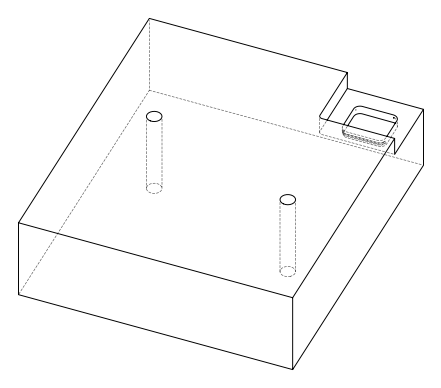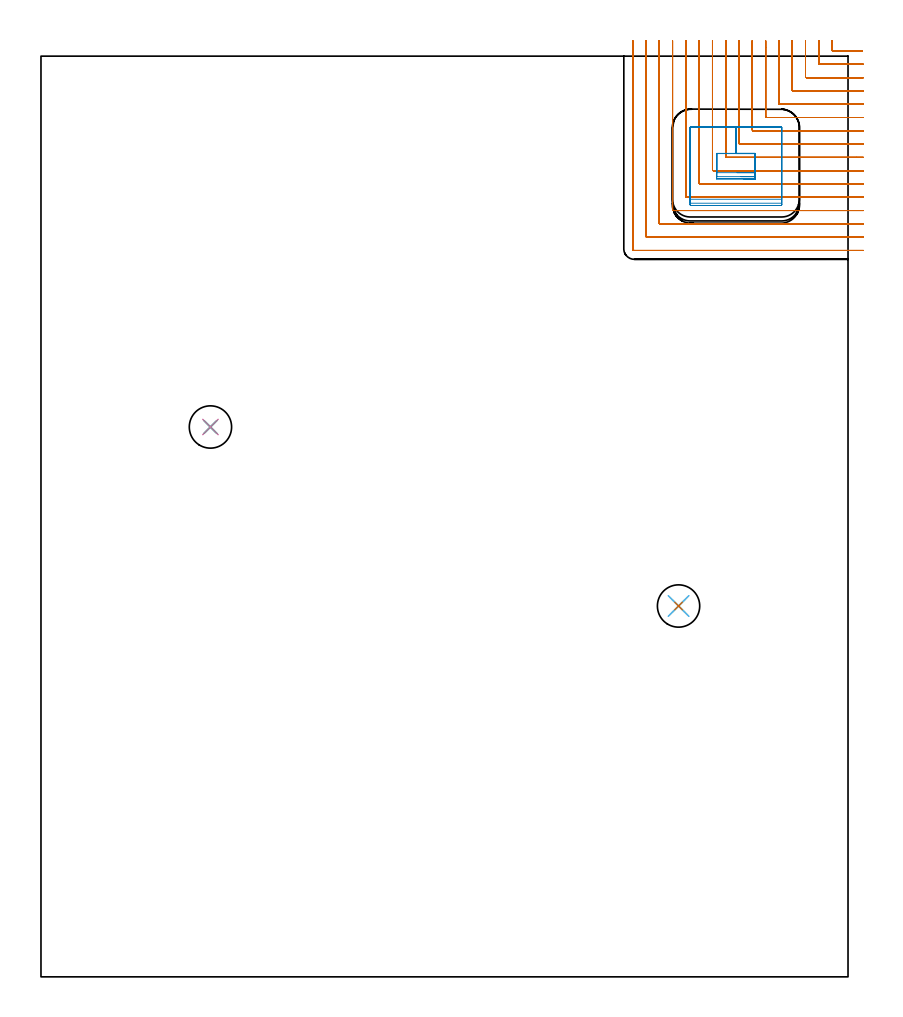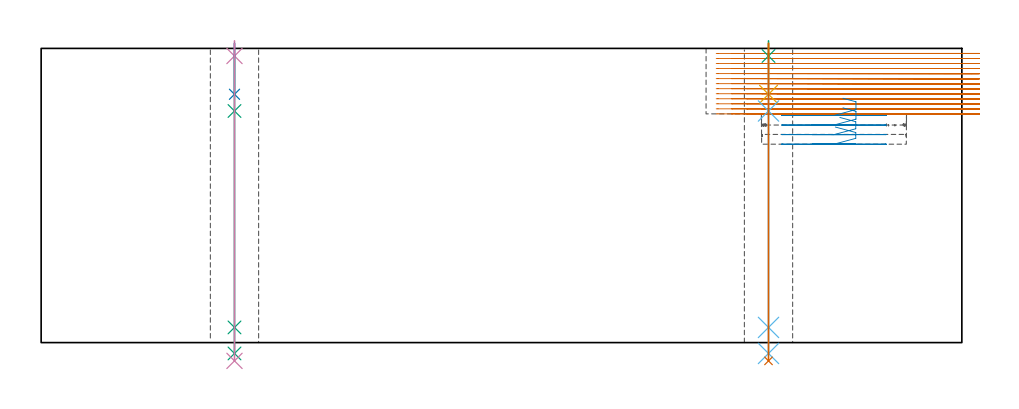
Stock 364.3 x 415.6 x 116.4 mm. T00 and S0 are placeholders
(PLAN: 10 operations, 8 tool changes, 55 min)
(1 MILL_CORNER_NOTCH_RECTANGULAR | CORNER_NOTCH_RECTANGULAR | NXT0201_009 | Follow Part, ap 2, ae 75% | 50.34 min | 240264 mm3)
(2 MILL_RECTANGULAR_POCKET | POCKET_RECTANGULAR_STRAIGHT | UGT0201_010 | Follow Part, ap 4, ae 75% | 2.19 min | 33831 mm3)
(3 SPOT_DRILL | STEP1HOLE | NXT0321_9005460120000 | 0.05 min | 183 mm3)
(4 SPOT_DRILL_1 | STEP1HOLE_1 | NXT0321_9005460120000 | 0.05 min | 179 mm3)
(5 DRILL_BLIND_HOLE_INTO_CENTER | STEP1HOLE | NXT0301_092 | 0.08 min | 1735 mm3)
(6 GUN_DRILL_THROUGH_HOLE | STEP1HOLE | UGT0307_009 | 0.6 min | 11239 mm3)
(7 DRILL_TO_ENLARGE_THROUGH_HOLE | STEP1HOLE | UGT0301_258 | 0.5 min | 20149 mm3)
(8 DRILL_BLIND_HOLE_INTO_CENTER_1 | STEP1HOLE_1 | NXT0301_092 | 0.08 min | 1729 mm3)
(9 GUN_DRILL_THROUGH_HOLE_1 | STEP1HOLE_1 | UGT0307_009 | 0.6 min | 11239 mm3)
(10 DRILL_TO_ENLARGE_THROUGH_HOLE_1 | STEP1HOLE_1 | UGT0301_258 | 0.5 min | 20153 mm3)
(TOOL NXT0201_009 | ENDMILL 8mm [2P460-0800-NA 1630] | D8 FL26 Z6)
(TOOL UGT0201_010 | End Mill 16 mm | D16 FL22 Z2)
(TOOL NXT0321_9005460120000 | NC Spot Drill, 142deg, 12mm, Carbide, Uncoated | D12 PA142 FL30 Z2)
(TOOL NXT0301_092 | Carbide Drill 12.1mm [860.1-1210-061A1-MM 2214] | D12.1 PA140 FL77 Z2)
(TOOL UGT0307_009 | Gun Drill 12 mm | D12 PA130 FL24 Z1)
(TOOL UGT0301_258 | Twist Drill 19.1 mm | D19.1 PA118 FL140 Z2)
(OP 1 MILL_CORNER_NOTCH_RECTANGULAR)
G17 G21 G94 G90
T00 M6
G54
G17 G0 G90 X357.1 Y422.6 S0 M3
G43 Z126.4 H1
Z114.408
G94 G1 Y419.6 F250.
Y418.294 F500.
G3 X357.494 Y417.9 R0.4
G1 X367.573
X370.573 F250.
G0 Z126.4
X351.1 Y422.6
Z114.408
G1 Y419.6
Y412.294 F500.
G3 X351.494 Y411.9 R0.4
G1 X368.3
X371.3 F250.
G0 Z126.4
X345.1 Y422.6
Z114.408
G1 Y419.6
Y406.295 F500.
G3 X345.495 Y405.9 R0.4
G1 X368.3
X371.3 F250.
G0 Z126.4
X339.1 Y422.6
Z114.408
G1 Y419.6
Y400.295 F500.
G3 X339.495 Y399.9 R0.4
G1 X368.3
X371.3 F250.
G0 Z126.4
X333.1 Y422.6
Z114.408
G1 Y419.6
Y394.295 F500.
G3 X333.495 Y393.9 R0.4
G1 X368.3
X371.3 F250.
G0 Z126.4
X327.1 Y422.6
Z114.408
G1 Y419.6
Y388.295 F500.
G3 X327.495 Y387.9 R0.4
G1 X368.3
X371.3 F250.
G0 Z126.4
X321.1 Y422.6
Z114.408
G1 Y419.6
Y382.295 F500.
G3 X321.495 Y381.9 R0.4
G1 X368.3
X371.3 F250.
G0 Z126.4
X315.1 Y422.6
Z114.408
G1 Y419.6
Y376.296 F500.
G3 X315.496 Y375.9 R0.4
G1 X368.3
X371.3 F250.
G0 Z126.4
X309.1 Y422.6
Z114.408
G1 Y419.6
Y370.296 F500.
G3 X309.496 Y369.9 R0.4
G1 X368.3
X371.3 F250.
G0 Z126.4
X303.1 Y422.6
Z114.408
G1 Y419.6
Y364.296 F500.
G3 X303.496 Y363.9 R0.4
G1 X368.3
X371.3 F250.
G0 Z126.4
X297.1 Y422.6
Z114.408
G1 Y419.6
Y358.296 F500.
G3 X297.496 Y357.9 R0.4
G1 X368.3
X371.3 F250.
G0 Z126.4
X291.1 Y422.6
Z114.408
G1 Y419.6
Y352.296 F500.
G3 X291.496 Y351.9 R0.4
G1 X368.3
X371.3 F250.
G0 Z126.4
X285.1 Y422.6
Z114.408
G1 Y419.6
Y346.297 F500.
G3 X285.497 Y345.9 R0.4
G1 X368.3
X371.3 F250.
G0 Z126.4
X279.1 Y422.6
Z114.408
G1 Y419.6
Y340.297 F500.
G3 X279.497 Y339.9 R0.4
G1 X368.3
X371.3 F250.
G0 Z126.4
X273.1 Y422.6
Z114.408
G1 Y419.6
Y334.297 F500.
G3 X273.497 Y333.9 R0.4
G1 X368.3
X371.3 F250.
G0 Z126.4
X267.1 Y422.6
Z114.408
G1 Y419.6
Y328.6 F500.
G3 X267.8 Y327.9 R0.7
G1 X368.3
X371.3 F250.
G0 Z126.4
X357.1 Y422.6
Z112.415
G1 Y419.6
Y418.294 F500.
G3 X357.494 Y417.9 R0.4
G1 X367.573
X370.573 F250.
G0 Z126.4
X351.1 Y422.6
Z112.415
G1 Y419.6
Y412.294 F500.
G3 X351.494 Y411.9 R0.4
G1 X368.3
X371.3 F250.
G0 Z126.4
X345.1 Y422.6
Z112.415
G1 Y419.6
Y406.295 F500.
G3 X345.495 Y405.9 R0.4
G1 X368.3
X371.3 F250.
G0 Z126.4
X339.1 Y422.6
Z112.415
G1 Y419.6
Y400.295 F500.
G3 X339.495 Y399.9 R0.4
G1 X368.3
X371.3 F250.
G0 Z126.4
X333.1 Y422.6
Z112.415
G1 Y419.6
Y394.295 F500.
G3 X333.495 Y393.9 R0.4
G1 X368.3
X371.3 F250.
G0 Z126.4
X327.1 Y422.6
Z112.415
G1 Y419.6
Y388.295 F500.
G3 X327.495 Y387.9 R0.4
G1 X368.3
X371.3 F250.
G0 Z126.4
X321.1 Y422.6
Z112.415
G1 Y419.6
Y382.295 F500.
G3 X321.495 Y381.9 R0.4
G1 X368.3
X371.3 F250.
G0 Z126.4
X315.1 Y422.6
Z112.415
G1 Y419.6
Y376.296 F500.
G3 X315.496 Y375.9 R0.4
G1 X368.3
X371.3 F250.
G0 Z126.4
X309.1 Y422.6
Z112.415
G1 Y419.6
Y370.296 F500.
G3 X309.496 Y369.9 R0.4
G1 X368.3
X371.3 F250.
G0 Z126.4
X303.1 Y422.6
Z112.415
G1 Y419.6
Y364.296 F500.
G3 X303.496 Y363.9 R0.4
G1 X368.3
X371.3 F250.
G0 Z126.4
X297.1 Y422.6
Z112.415
G1 Y419.6
Y358.296 F500.
G3 X297.496 Y357.9 R0.4
G1 X368.3
X371.3 F250.
G0 Z126.4
X291.1 Y422.6
Z112.415
G1 Y419.6
Y352.296 F500.
G3 X291.496 Y351.9 R0.4
G1 X368.3
X371.3 F250.
G0 Z126.4
X285.1 Y422.6
Z112.415
G1 Y419.6
Y346.297 F500.
G3 X285.497 Y345.9 R0.4
G1 X368.3
X371.3 F250.
G0 Z126.4
X279.1 Y422.6
Z112.415
G1 Y419.6
Y340.297 F500.
G3 X279.497 Y339.9 R0.4
G1 X368.3
X371.3 F250.
G0 Z126.4
X273.1 Y422.6
Z112.415
G1 Y419.6
Y334.297 F500.
G3 X273.497 Y333.9 R0.4
G1 X368.3
X371.3 F250.
G0 Z126.4
X267.1 Y422.6
Z112.415
G1 Y419.6
Y328.6 F500.
G3 X267.8 Y327.9 R0.7
G1 X368.3
X371.3 F250.
G0 Z126.4
X357.1 Y422.6
Z110.423
G1 Y419.6
Y418.294 F500.
G3 X357.494 Y417.9 R0.4
G1 X367.573
X370.573 F250.
G0 Z126.4
X351.1 Y422.6
Z110.423
G1 Y419.6
Y412.294 F500.
G3 X351.494 Y411.9 R0.4
G1 X368.3
X371.3 F250.
G0 Z126.4
X345.1 Y422.6
Z110.423
G1 Y419.6
Y406.295 F500.
G3 X345.495 Y405.9 R0.4
G1 X368.3
X371.3 F250.
G0 Z126.4
X339.1 Y422.6
Z110.423
G1 Y419.6
Y400.295 F500.
G3 X339.495 Y399.9 R0.4
G1 X368.3
X371.3 F250.
G0 Z126.4
X333.1 Y422.6
Z110.423
G1 Y419.6
Y394.295 F500.
G3 X333.495 Y393.9 R0.4
G1 X368.3
X371.3 F250.
G0 Z126.4
X327.1 Y422.6
Z110.423
G1 Y419.6
Y388.295 F500.
G3 X327.495 Y387.9 R0.4
G1 X368.3
X371.3 F250.
G0 Z126.4
X321.1 Y422.6
Z110.423
G1 Y419.6
Y382.295 F500.
G3 X321.495 Y381.9 R0.4
G1 X368.3
X371.3 F250.
G0 Z126.4
X315.1 Y422.6
Z110.423
G1 Y419.6
Y376.296 F500.
G3 X315.496 Y375.9 R0.4
G1 X368.3
X371.3 F250.
G0 Z126.4
X309.1 Y422.6
Z110.423
G1 Y419.6
Y370.296 F500.
G3 X309.496 Y369.9 R0.4
G1 X368.3
X371.3 F250.
G0 Z126.4
X303.1 Y422.6
Z110.423
G1 Y419.6
Y364.296 F500.
G3 X303.496 Y363.9 R0.4
G1 X368.3
X371.3 F250.
G0 Z126.4
X297.1 Y422.6
Z110.423
G1 Y419.6
Y358.296 F500.
G3 X297.496 Y357.9 R0.4
G1 X368.3
X371.3 F250.
G0 Z126.4
X291.1 Y422.6
Z110.423
G1 Y419.6
Y352.296 F500.
G3 X291.496 Y351.9 R0.4
G1 X368.3
X371.3 F250.
G0 Z126.4
X285.1 Y422.6
Z110.423
G1 Y419.6
Y346.297 F500.
G3 X285.497 Y345.9 R0.4
G1 X368.3
X371.3 F250.
G0 Z126.4
X279.1 Y422.6
Z110.423
G1 Y419.6
Y340.297 F500.
G3 X279.497 Y339.9 R0.4
G1 X368.3
X371.3 F250.
G0 Z126.4
X273.1 Y422.6
Z110.423
G1 Y419.6
Y334.297 F500.
G3 X273.497 Y333.9 R0.4
G1 X368.3
X371.3 F250.
G0 Z126.4
X267.1 Y422.6
Z110.423
G1 Y419.6
Y328.6 F500.
G3 X267.8 Y327.9 R0.7
G1 X368.3
X371.3 F250.
G0 Z126.4
X357.1 Y422.6
Z108.431
G1 Y419.6
Y418.294 F500.
G3 X357.494 Y417.9 R0.4
G1 X367.573
X370.573 F250.
G0 Z126.4
X351.1 Y422.6
Z108.431
G1 Y419.6
Y412.294 F500.
G3 X351.494 Y411.9 R0.4
G1 X368.3
X371.3 F250.
G0 Z126.4
X345.1 Y422.6
Z108.431
G1 Y419.6
Y406.295 F500.
G3 X345.495 Y405.9 R0.4
G1 X368.3
X371.3 F250.
G0 Z126.4
X339.1 Y422.6
Z108.431
G1 Y419.6
Y400.295 F500.
G3 X339.495 Y399.9 R0.4
G1 X368.3
X371.3 F250.
G0 Z126.4
X333.1 Y422.6
Z108.431
G1 Y419.6
Y394.295 F500.
G3 X333.495 Y393.9 R0.4
G1 X368.3
X371.3 F250.
G0 Z126.4
X327.1 Y422.6
Z108.431
G1 Y419.6
Y388.295 F500.
G3 X327.495 Y387.9 R0.4
G1 X368.3
X371.3 F250.
G0 Z126.4
X321.1 Y422.6
Z108.431
G1 Y419.6
Y382.295 F500.
G3 X321.495 Y381.9 R0.4
G1 X368.3
X371.3 F250.
G0 Z126.4
X315.1 Y422.6
Z108.431
G1 Y419.6
Y376.296 F500.
G3 X315.496 Y375.9 R0.4
G1 X368.3
X371.3 F250.
G0 Z126.4
X309.1 Y422.6
Z108.431
G1 Y419.6
Y370.296 F500.
G3 X309.496 Y369.9 R0.4
G1 X368.3
X371.3 F250.
G0 Z126.4
X303.1 Y422.6
Z108.431
G1 Y419.6
Y364.296 F500.
G3 X303.496 Y363.9 R0.4
G1 X368.3
X371.3 F250.
G0 Z126.4
X297.1 Y422.6
Z108.431
G1 Y419.6
Y358.296 F500.
G3 X297.496 Y357.9 R0.4
G1 X368.3
X371.3 F250.
G0 Z126.4
X291.1 Y422.6
Z108.431
G1 Y419.6
Y352.296 F500.
G3 X291.496 Y351.9 R0.4
G1 X368.3
X371.3 F250.
G0 Z126.4
X285.1 Y422.6
Z108.431
G1 Y419.6
Y346.297 F500.
G3 X285.497 Y345.9 R0.4
G1 X368.3
X371.3 F250.
G0 Z126.4
X279.1 Y422.6
Z108.431
G1 Y419.6
Y340.297 F500.
G3 X279.497 Y339.9 R0.4
G1 X368.3
X371.3 F250.
G0 Z126.4
X273.1 Y422.6
Z108.431
G1 Y419.6
Y334.297 F500.
G3 X273.497 Y333.9 R0.4
G1 X368.3
X371.3 F250.
G0 Z126.4
X267.1 Y422.6
Z108.431
G1 Y419.6
Y328.6 F500.
G3 X267.8 Y327.9 R0.7
G1 X368.3
X371.3 F250.
G0 Z126.4
X357.1 Y422.6
Z106.438
G1 Y419.6
Y418.294 F500.
G3 X357.494 Y417.9 R0.4
G1 X367.573
X370.573 F250.
G0 Z126.4
X351.1 Y422.6
Z106.438
G1 Y419.6
Y412.294 F500.
G3 X351.494 Y411.9 R0.4
G1 X368.3
X371.3 F250.
G0 Z126.4
X345.1 Y422.6
Z106.438
G1 Y419.6
Y406.295 F500.
G3 X345.495 Y405.9 R0.4
G1 X368.3
X371.3 F250.
G0 Z126.4
X339.1 Y422.6
Z106.438
G1 Y419.6
Y400.295 F500.
G3 X339.495 Y399.9 R0.4
G1 X368.3
X371.3 F250.
G0 Z126.4
X333.1 Y422.6
Z106.438
G1 Y419.6
Y394.295 F500.
G3 X333.495 Y393.9 R0.4
G1 X368.3
X371.3 F250.
G0 Z126.4
X327.1 Y422.6
Z106.438
G1 Y419.6
Y388.295 F500.
G3 X327.495 Y387.9 R0.4
G1 X368.3
X371.3 F250.
G0 Z126.4
X321.1 Y422.6
Z106.438
G1 Y419.6
Y382.295 F500.
G3 X321.495 Y381.9 R0.4
G1 X368.3
X371.3 F250.
G0 Z126.4
X315.1 Y422.6
Z106.438
G1 Y419.6
Y376.296 F500.
G3 X315.496 Y375.9 R0.4
G1 X368.3
X371.3 F250.
G0 Z126.4
X309.1 Y422.6
Z106.438
G1 Y419.6
Y370.296 F500.
G3 X309.496 Y369.9 R0.4
G1 X368.3
X371.3 F250.
G0 Z126.4
X303.1 Y422.6
Z106.438
G1 Y419.6
Y364.296 F500.
G3 X303.496 Y363.9 R0.4
G1 X368.3
X371.3 F250.
G0 Z126.4
X297.1 Y422.6
Z106.438
G1 Y419.6
Y358.296 F500.
G3 X297.496 Y357.9 R0.4
G1 X368.3
X371.3 F250.
G0 Z126.4
X291.1 Y422.6
Z106.438
G1 Y419.6
Y352.296 F500.
G3 X291.496 Y351.9 R0.4
G1 X368.3
X371.3 F250.
G0 Z126.4
X285.1 Y422.6
Z106.438
G1 Y419.6
Y346.297 F500.
G3 X285.497 Y345.9 R0.4
G1 X368.3
X371.3 F250.
G0 Z126.4
X279.1 Y422.6
Z106.438
G1 Y419.6
Y340.297 F500.
G3 X279.497 Y339.9 R0.4
G1 X368.3
X371.3 F250.
G0 Z126.4
X273.1 Y422.6
Z106.438
G1 Y419.6
Y334.297 F500.
G3 X273.497 Y333.9 R0.4
G1 X368.3
X371.3 F250.
G0 Z126.4
X267.1 Y422.6
Z106.438
G1 Y419.6
Y328.6 F500.
G3 X267.8 Y327.9 R0.7
G1 X368.3
X371.3 F250.
G0 Z126.4
X357.1 Y422.6
Z104.446
G1 Y419.6
Y418.294 F500.
G3 X357.494 Y417.9 R0.4
G1 X367.573
X370.573 F250.
G0 Z126.4
X351.1 Y422.6
Z104.446
G1 Y419.6
Y412.294 F500.
G3 X351.494 Y411.9 R0.4
G1 X368.3
X371.3 F250.
G0 Z126.4
X345.1 Y422.6
Z104.446
G1 Y419.6
Y406.295 F500.
G3 X345.495 Y405.9 R0.4
G1 X368.3
X371.3 F250.
G0 Z126.4
X339.1 Y422.6
Z104.446
G1 Y419.6
Y400.295 F500.
G3 X339.495 Y399.9 R0.4
G1 X368.3
X371.3 F250.
G0 Z126.4
X333.1 Y422.6
Z104.446
G1 Y419.6
Y394.295 F500.
G3 X333.495 Y393.9 R0.4
G1 X368.3
X371.3 F250.
G0 Z126.4
X327.1 Y422.6
Z104.446
G1 Y419.6
Y388.295 F500.
G3 X327.495 Y387.9 R0.4
G1 X368.3
X371.3 F250.
G0 Z126.4
X321.1 Y422.6
Z104.446
G1 Y419.6
Y382.295 F500.
G3 X321.495 Y381.9 R0.4
G1 X368.3
X371.3 F250.
G0 Z126.4
X315.1 Y422.6
Z104.446
G1 Y419.6
Y376.296 F500.
G3 X315.496 Y375.9 R0.4
G1 X368.3
X371.3 F250.
G0 Z126.4
X309.1 Y422.6
Z104.446
G1 Y419.6
Y370.296 F500.
G3 X309.496 Y369.9 R0.4
G1 X368.3
X371.3 F250.
G0 Z126.4
X303.1 Y422.6
Z104.446
G1 Y419.6
Y364.296 F500.
G3 X303.496 Y363.9 R0.4
G1 X368.3
X371.3 F250.
G0 Z126.4
X297.1 Y422.6
Z104.446
G1 Y419.6
Y358.296 F500.
G3 X297.496 Y357.9 R0.4
G1 X368.3
X371.3 F250.
G0 Z126.4
X291.1 Y422.6
Z104.446
G1 Y419.6
Y352.296 F500.
G3 X291.496 Y351.9 R0.4
G1 X368.3
X371.3 F250.
G0 Z126.4
X285.1 Y422.6
Z104.446
G1 Y419.6
Y346.297 F500.
G3 X285.497 Y345.9 R0.4
G1 X368.3
X371.3 F250.
G0 Z126.4
X279.1 Y422.6
Z104.446
G1 Y419.6
Y340.297 F500.
G3 X279.497 Y339.9 R0.4
G1 X368.3
X371.3 F250.
G0 Z126.4
X273.1 Y422.6
Z104.446
G1 Y419.6
Y334.297 F500.
G3 X273.497 Y333.9 R0.4
G1 X368.3
X371.3 F250.
G0 Z126.4
X267.1 Y422.6
Z104.446
G1 Y419.6
Y328.6 F500.
G3 X267.8 Y327.9 R0.7
G1 X368.3
X371.3 F250.
G0 Z126.4
X357.1 Y422.6
Z102.454
G1 Y419.6
Y418.294 F500.
G3 X357.494 Y417.9 R0.4
G1 X367.573
X370.573 F250.
G0 Z126.4
X351.1 Y422.6
Z102.454
G1 Y419.6
Y412.294 F500.
G3 X351.494 Y411.9 R0.4
G1 X368.3
X371.3 F250.
G0 Z126.4
X345.1 Y422.6
Z102.454
G1 Y419.6
Y406.295 F500.
G3 X345.495 Y405.9 R0.4
G1 X368.3
X371.3 F250.
G0 Z126.4
X339.1 Y422.6
Z102.454
G1 Y419.6
Y400.295 F500.
G3 X339.495 Y399.9 R0.4
G1 X368.3
X371.3 F250.
G0 Z126.4
X333.1 Y422.6
Z102.454
G1 Y419.6
Y394.295 F500.
G3 X333.495 Y393.9 R0.4
G1 X368.3
X371.3 F250.
G0 Z126.4
X327.1 Y422.6
Z102.454
G1 Y419.6
Y388.295 F500.
G3 X327.495 Y387.9 R0.4
G1 X368.3
X371.3 F250.
G0 Z126.4
X321.1 Y422.6
Z102.454
G1 Y419.6
Y382.295 F500.
G3 X321.495 Y381.9 R0.4
G1 X368.3
X371.3 F250.
G0 Z126.4
X315.1 Y422.6
Z102.454
G1 Y419.6
Y376.296 F500.
G3 X315.496 Y375.9 R0.4
G1 X368.3
X371.3 F250.
G0 Z126.4
X309.1 Y422.6
Z102.454
G1 Y419.6
Y370.296 F500.
G3 X309.496 Y369.9 R0.4
G1 X368.3
X371.3 F250.
G0 Z126.4
X303.1 Y422.6
Z102.454
G1 Y419.6
Y364.296 F500.
G3 X303.496 Y363.9 R0.4
G1 X368.3
X371.3 F250.
G0 Z126.4
X297.1 Y422.6
Z102.454
G1 Y419.6
Y358.296 F500.
G3 X297.496 Y357.9 R0.4
G1 X368.3
X371.3 F250.
G0 Z126.4
X291.1 Y422.6
Z102.454
G1 Y419.6
Y352.296 F500.
G3 X291.496 Y351.9 R0.4
G1 X368.3
X371.3 F250.
G0 Z126.4
X285.1 Y422.6
Z102.454
G1 Y419.6
Y346.297 F500.
G3 X285.497 Y345.9 R0.4
G1 X368.3
X371.3 F250.
G0 Z126.4
X279.1 Y422.6
Z102.454
G1 Y419.6
Y340.297 F500.
G3 X279.497 Y339.9 R0.4
G1 X368.3
X371.3 F250.
G0 Z126.4
X273.1 Y422.6
Z102.454
G1 Y419.6
Y334.297 F500.
G3 X273.497 Y333.9 R0.4
G1 X368.3
X371.3 F250.
G0 Z126.4
X267.1 Y422.6
Z102.454
G1 Y419.6
Y328.6 F500.
G3 X267.8 Y327.9 R0.7
G1 X368.3
X371.3 F250.
G0 Z126.4
X357.1 Y422.6
Z100.462
G1 Y419.6
Y418.294 F500.
G3 X357.494 Y417.9 R0.4
G1 X367.573
X370.573 F250.
G0 Z126.4
X351.1 Y422.6
Z100.462
G1 Y419.6
Y412.294 F500.
G3 X351.494 Y411.9 R0.4
G1 X368.3
X371.3 F250.
G0 Z126.4
X345.1 Y422.6
Z100.462
G1 Y419.6
Y406.295 F500.
G3 X345.495 Y405.9 R0.4
G1 X368.3
X371.3 F250.
G0 Z126.4
X339.1 Y422.6
Z100.462
G1 Y419.6
Y400.295 F500.
G3 X339.495 Y399.9 R0.4
G1 X368.3
X371.3 F250.
G0 Z126.4
X333.1 Y422.6
Z100.462
G1 Y419.6
Y394.295 F500.
G3 X333.495 Y393.9 R0.4
G1 X368.3
X371.3 F250.
G0 Z126.4
X327.1 Y422.6
Z100.462
G1 Y419.6
Y388.295 F500.
G3 X327.495 Y387.9 R0.4
G1 X368.3
X371.3 F250.
G0 Z126.4
X321.1 Y422.6
Z100.462
G1 Y419.6
Y382.295 F500.
G3 X321.495 Y381.9 R0.4
G1 X368.3
X371.3 F250.
G0 Z126.4
X315.1 Y422.6
Z100.462
G1 Y419.6
Y376.296 F500.
G3 X315.496 Y375.9 R0.4
G1 X368.3
X371.3 F250.
G0 Z126.4
X309.1 Y422.6
Z100.462
G1 Y419.6
Y370.296 F500.
G3 X309.496 Y369.9 R0.4
G1 X368.3
X371.3 F250.
G0 Z126.4
X303.1 Y422.6
Z100.462
G1 Y419.6
Y364.296 F500.
G3 X303.496 Y363.9 R0.4
G1 X368.3
X371.3 F250.
G0 Z126.4
X297.1 Y422.6
Z100.462
G1 Y419.6
Y358.296 F500.
G3 X297.496 Y357.9 R0.4
G1 X368.3
X371.3 F250.
G0 Z126.4
X291.1 Y422.6
Z100.462
G1 Y419.6
Y352.296 F500.
G3 X291.496 Y351.9 R0.4
G1 X368.3
X371.3 F250.
G0 Z126.4
X285.1 Y422.6
Z100.462
G1 Y419.6
Y346.297 F500.
G3 X285.497 Y345.9 R0.4
G1 X368.3
X371.3 F250.
G0 Z126.4
X279.1 Y422.6
Z100.462
G1 Y419.6
Y340.297 F500.
G3 X279.497 Y339.9 R0.4
G1 X368.3
X371.3 F250.
G0 Z126.4
X273.1 Y422.6
Z100.462
G1 Y419.6
Y334.297 F500.
G3 X273.497 Y333.9 R0.4
G1 X368.3
X371.3 F250.
G0 Z126.4
X267.1 Y422.6
Z100.462
G1 Y419.6
Y328.6 F500.
G3 X267.8 Y327.9 R0.7
G1 X368.3
X371.3 F250.
G0 Z126.4
X357.1 Y422.6
Z98.469
G1 Y419.6
Y418.294 F500.
G3 X357.494 Y417.9 R0.4
G1 X367.573
X370.573 F250.
G0 Z126.4
X351.1 Y422.6
Z98.469
G1 Y419.6
Y412.294 F500.
G3 X351.494 Y411.9 R0.4
G1 X368.3
X371.3 F250.
G0 Z126.4
X345.1 Y422.6
Z98.469
G1 Y419.6
Y406.295 F500.
G3 X345.495 Y405.9 R0.4
G1 X368.3
X371.3 F250.
G0 Z126.4
X339.1 Y422.6
Z98.469
G1 Y419.6
Y400.295 F500.
G3 X339.495 Y399.9 R0.4
G1 X368.3
X371.3 F250.
G0 Z126.4
X333.1 Y422.6
Z98.469
G1 Y419.6
Y394.295 F500.
G3 X333.495 Y393.9 R0.4
G1 X368.3
X371.3 F250.
G0 Z126.4
X327.1 Y422.6
Z98.469
G1 Y419.6
Y388.295 F500.
G3 X327.495 Y387.9 R0.4
G1 X368.3
X371.3 F250.
G0 Z126.4
X321.1 Y422.6
Z98.469
G1 Y419.6
Y382.295 F500.
G3 X321.495 Y381.9 R0.4
G1 X368.3
X371.3 F250.
G0 Z126.4
X315.1 Y422.6
Z98.469
G1 Y419.6
Y376.296 F500.
G3 X315.496 Y375.9 R0.4
G1 X368.3
X371.3 F250.
G0 Z126.4
X309.1 Y422.6
Z98.469
G1 Y419.6
Y370.296 F500.
G3 X309.496 Y369.9 R0.4
G1 X368.3
X371.3 F250.
G0 Z126.4
X303.1 Y422.6
Z98.469
G1 Y419.6
Y364.296 F500.
G3 X303.496 Y363.9 R0.4
G1 X368.3
X371.3 F250.
G0 Z126.4
X297.1 Y422.6
Z98.469
G1 Y419.6
Y358.296 F500.
G3 X297.496 Y357.9 R0.4
G1 X368.3
X371.3 F250.
G0 Z126.4
X291.1 Y422.6
Z98.469
G1 Y419.6
Y352.296 F500.
G3 X291.496 Y351.9 R0.4
G1 X368.3
X371.3 F250.
G0 Z126.4
X285.1 Y422.6
Z98.469
G1 Y419.6
Y346.297 F500.
G3 X285.497 Y345.9 R0.4
G1 X368.3
X371.3 F250.
G0 Z126.4
X279.1 Y422.6
Z98.469
G1 Y419.6
Y340.297 F500.
G3 X279.497 Y339.9 R0.4
G1 X368.3
X371.3 F250.
G0 Z126.4
X273.1 Y422.6
Z98.469
G1 Y419.6
Y334.297 F500.
G3 X273.497 Y333.9 R0.4
G1 X368.3
X371.3 F250.
G0 Z126.4
X267.1 Y422.6
Z98.469
G1 Y419.6
Y328.6 F500.
G3 X267.8 Y327.9 R0.7
G1 X368.3
X371.3 F250.
G0 Z126.4
X357.1 Y422.6
Z96.477
G1 Y419.6
Y418.294 F500.
G3 X357.494 Y417.9 R0.4
G1 X367.573
X370.573 F250.
G0 Z126.4
X351.1 Y422.6
Z96.477
G1 Y419.6
Y412.294 F500.
G3 X351.494 Y411.9 R0.4
G1 X368.3
X371.3 F250.
G0 Z126.4
X345.1 Y422.6
Z96.477
G1 Y419.6
Y406.295 F500.
G3 X345.495 Y405.9 R0.4
G1 X368.3
X371.3 F250.
G0 Z126.4
X339.1 Y422.6
Z96.477
G1 Y419.6
Y400.295 F500.
G3 X339.495 Y399.9 R0.4
G1 X368.3
X371.3 F250.
G0 Z126.4
X333.1 Y422.6
Z96.477
G1 Y419.6
Y394.295 F500.
G3 X333.495 Y393.9 R0.4
G1 X368.3
X371.3 F250.
G0 Z126.4
X327.1 Y422.6
Z96.477
G1 Y419.6
Y388.295 F500.
G3 X327.495 Y387.9 R0.4
G1 X368.3
X371.3 F250.
G0 Z126.4
X321.1 Y422.6
Z96.477
G1 Y419.6
Y382.295 F500.
G3 X321.495 Y381.9 R0.4
G1 X368.3
X371.3 F250.
G0 Z126.4
X315.1 Y422.6
Z96.477
G1 Y419.6
Y376.296 F500.
G3 X315.496 Y375.9 R0.4
G1 X368.3
X371.3 F250.
G0 Z126.4
X309.1 Y422.6
Z96.477
G1 Y419.6
Y370.296 F500.
G3 X309.496 Y369.9 R0.4
G1 X368.3
X371.3 F250.
G0 Z126.4
X303.1 Y422.6
Z96.477
G1 Y419.6
Y364.296 F500.
G3 X303.496 Y363.9 R0.4
G1 X368.3
X371.3 F250.
G0 Z126.4
X297.1 Y422.6
Z96.477
G1 Y419.6
Y358.296 F500.
G3 X297.496 Y357.9 R0.4
G1 X368.3
X371.3 F250.
G0 Z126.4
X291.1 Y422.6
Z96.477
G1 Y419.6
Y352.296 F500.
G3 X291.496 Y351.9 R0.4
G1 X368.3
X371.3 F250.
G0 Z126.4
X285.1 Y422.6
Z96.477
G1 Y419.6
Y346.297 F500.
G3 X285.497 Y345.9 R0.4
G1 X368.3
X371.3 F250.
G0 Z126.4
X279.1 Y422.6
Z96.477
G1 Y419.6
Y340.297 F500.
G3 X279.497 Y339.9 R0.4
G1 X368.3
X371.3 F250.
G0 Z126.4
X273.1 Y422.6
Z96.477
G1 Y419.6
Y334.297 F500.
G3 X273.497 Y333.9 R0.4
G1 X368.3
X371.3 F250.
G0 Z126.4
X267.1 Y422.6
Z96.477
G1 Y419.6
Y328.6 F500.
G3 X267.8 Y327.9 R0.7
G1 X368.3
X371.3 F250.
G0 Z126.4
X357.1 Y422.6
Z94.485
G1 Y419.6
Y418.294 F500.
G3 X357.494 Y417.9 R0.4
G1 X367.573
X370.573 F250.
G0 Z126.4
X351.1 Y422.6
Z94.485
G1 Y419.6
Y412.294 F500.
G3 X351.494 Y411.9 R0.4
G1 X368.3
X371.3 F250.
G0 Z126.4
X345.1 Y422.6
Z94.485
G1 Y419.6
Y406.295 F500.
G3 X345.495 Y405.9 R0.4
G1 X368.3
X371.3 F250.
G0 Z126.4
X339.1 Y422.6
Z94.485
G1 Y419.6
Y400.295 F500.
G3 X339.495 Y399.9 R0.4
G1 X368.3
X371.3 F250.
G0 Z126.4
X333.1 Y422.6
Z94.485
G1 Y419.6
Y394.295 F500.
G3 X333.495 Y393.9 R0.4
G1 X368.3
X371.3 F250.
G0 Z126.4
X327.1 Y422.6
Z94.485
G1 Y419.6
Y388.295 F500.
G3 X327.495 Y387.9 R0.4
G1 X368.3
X371.3 F250.
G0 Z126.4
X321.1 Y422.6
Z94.485
G1 Y419.6
Y382.295 F500.
G3 X321.495 Y381.9 R0.4
G1 X368.3
X371.3 F250.
G0 Z126.4
X315.1 Y422.6
Z94.485
G1 Y419.6
Y376.296 F500.
G3 X315.496 Y375.9 R0.4
G1 X368.3
X371.3 F250.
G0 Z126.4
X309.1 Y422.6
Z94.485
G1 Y419.6
Y370.296 F500.
G3 X309.496 Y369.9 R0.4
G1 X368.3
X371.3 F250.
G0 Z126.4
X303.1 Y422.6
Z94.485
G1 Y419.6
Y364.296 F500.
G3 X303.496 Y363.9 R0.4
G1 X368.3
X371.3 F250.
G0 Z126.4
X297.1 Y422.6
Z94.485
G1 Y419.6
Y358.296 F500.
G3 X297.496 Y357.9 R0.4
G1 X368.3
X371.3 F250.
G0 Z126.4
X291.1 Y422.6
Z94.485
G1 Y419.6
Y352.296 F500.
G3 X291.496 Y351.9 R0.4
G1 X368.3
X371.3 F250.
G0 Z126.4
X285.1 Y422.6
Z94.485
G1 Y419.6
Y346.297 F500.
G3 X285.497 Y345.9 R0.4
G1 X368.3
X371.3 F250.
G0 Z126.4
X279.1 Y422.6
Z94.485
G1 Y419.6
Y340.297 F500.
G3 X279.497 Y339.9 R0.4
G1 X368.3
X371.3 F250.
G0 Z126.4
X273.1 Y422.6
Z94.485
G1 Y419.6
Y334.297 F500.
G3 X273.497 Y333.9 R0.4
G1 X368.3
X371.3 F250.
G0 Z126.4
X267.1 Y422.6
Z94.485
G1 Y419.6
Y328.6 F500.
G3 X267.8 Y327.9 R0.7
G1 X368.3
X371.3 F250.
G0 Z126.4
X357.1 Y422.6
Z92.492
G1 Y419.6
Y418.294 F500.
G3 X357.494 Y417.9 R0.4
G1 X367.573
X370.573 F250.
G0 Z126.4
X351.1 Y422.6
Z92.492
G1 Y419.6
Y412.294 F500.
G3 X351.494 Y411.9 R0.4
G1 X368.3
X371.3 F250.
G0 Z126.4
X345.1 Y422.6
Z92.492
G1 Y419.6
Y406.295 F500.
G3 X345.495 Y405.9 R0.4
G1 X368.3
X371.3 F250.
G0 Z126.4
X339.1 Y422.6
Z92.492
G1 Y419.6
Y400.295 F500.
G3 X339.495 Y399.9 R0.4
G1 X368.3
X371.3 F250.
G0 Z126.4
X333.1 Y422.6
Z92.492
G1 Y419.6
Y394.295 F500.
G3 X333.495 Y393.9 R0.4
G1 X368.3
X371.3 F250.
G0 Z126.4
X327.1 Y422.6
Z92.492
G1 Y419.6
Y388.295 F500.
G3 X327.495 Y387.9 R0.4
G1 X368.3
X371.3 F250.
G0 Z126.4
X321.1 Y422.6
Z92.492
G1 Y419.6
Y382.295 F500.
G3 X321.495 Y381.9 R0.4
G1 X368.3
X371.3 F250.
G0 Z126.4
X315.1 Y422.6
Z92.492
G1 Y419.6
Y376.296 F500.
G3 X315.496 Y375.9 R0.4
G1 X368.3
X371.3 F250.
G0 Z126.4
X309.1 Y422.6
Z92.492
G1 Y419.6
Y370.296 F500.
G3 X309.496 Y369.9 R0.4
G1 X368.3
X371.3 F250.
G0 Z126.4
X303.1 Y422.6
Z92.492
G1 Y419.6
Y364.296 F500.
G3 X303.496 Y363.9 R0.4
G1 X368.3
X371.3 F250.
G0 Z126.4
X297.1 Y422.6
Z92.492
G1 Y419.6
Y358.296 F500.
G3 X297.496 Y357.9 R0.4
G1 X368.3
X371.3 F250.
G0 Z126.4
X291.1 Y422.6
Z92.492
G1 Y419.6
Y352.296 F500.
G3 X291.496 Y351.9 R0.4
G1 X368.3
X371.3 F250.
G0 Z126.4
X285.1 Y422.6
Z92.492
G1 Y419.6
Y346.297 F500.
G3 X285.497 Y345.9 R0.4
G1 X368.3
X371.3 F250.
G0 Z126.4
X279.1 Y422.6
Z92.492
G1 Y419.6
Y340.297 F500.
G3 X279.497 Y339.9 R0.4
G1 X368.3
X371.3 F250.
G0 Z126.4
X273.1 Y422.6
Z92.492
G1 Y419.6
Y334.297 F500.
G3 X273.497 Y333.9 R0.4
G1 X368.3
X371.3 F250.
G0 Z126.4
X267.1 Y422.6
Z92.492
G1 Y419.6
Y328.6 F500.
G3 X267.8 Y327.9 R0.7
G1 X368.3
X371.3 F250.
G0 Z126.4
X357.1 Y422.6
Z90.5
G1 Y419.6
Y418.294 F500.
G3 X357.494 Y417.9 R0.4
G1 X367.573
X370.573 F250.
G0 Z126.4
X351.1 Y422.6
Z90.5
G1 Y419.6
Y412.294 F500.
G3 X351.494 Y411.9 R0.4
G1 X368.3
X371.3 F250.
G0 Z126.4
X345.1 Y422.6
Z90.5
G1 Y419.6
Y406.295 F500.
G3 X345.495 Y405.9 R0.4
G1 X368.3
X371.3 F250.
G0 Z126.4
X339.1 Y422.6
Z90.5
G1 Y419.6
Y400.295 F500.
G3 X339.495 Y399.9 R0.4
G1 X368.3
X371.3 F250.
G0 Z126.4
X333.1 Y422.6
Z90.5
G1 Y419.6
Y394.295 F500.
G3 X333.495 Y393.9 R0.4
G1 X368.3
X371.3 F250.
G0 Z126.4
X327.1 Y422.6
Z90.5
G1 Y419.6
Y388.295 F500.
G3 X327.495 Y387.9 R0.4
G1 X368.3
X371.3 F250.
G0 Z126.4
X321.1 Y422.6
Z90.5
G1 Y419.6
Y382.295 F500.
G3 X321.495 Y381.9 R0.4
G1 X368.3
X371.3 F250.
G0 Z126.4
X315.1 Y422.6
Z90.5
G1 Y419.6
Y376.296 F500.
G3 X315.496 Y375.9 R0.4
G1 X368.3
X371.3 F250.
G0 Z126.4
X309.1 Y422.6
Z90.5
G1 Y419.6
Y370.296 F500.
G3 X309.496 Y369.9 R0.4
G1 X368.3
X371.3 F250.
G0 Z126.4
X303.1 Y422.6
Z90.5
G1 Y419.6
Y364.296 F500.
G3 X303.496 Y363.9 R0.4
G1 X368.3
X371.3 F250.
G0 Z126.4
X297.1 Y422.6
Z90.5
G1 Y419.6
Y358.296 F500.
G3 X297.496 Y357.9 R0.4
G1 X368.3
X371.3 F250.
G0 Z126.4
X291.1 Y422.6
Z90.5
G1 Y419.6
Y352.296 F500.
G3 X291.496 Y351.9 R0.4
G1 X368.3
X371.3 F250.
G0 Z126.4
X285.1 Y422.6
Z90.5
G1 Y419.6
Y346.297 F500.
G3 X285.497 Y345.9 R0.4
G1 X368.3
X371.3 F250.
G0 Z126.4
X279.1 Y422.6
Z90.5
G1 Y419.6
Y340.297 F500.
G3 X279.497 Y339.9 R0.4
G1 X368.3
X371.3 F250.
G0 Z126.4
X273.1 Y422.6
Z90.5
G1 Y419.6
Y334.297 F500.
G3 X273.497 Y333.9 R0.4
G1 X368.3
X371.3 F250.
G0 Z126.4
X267.1 Y422.6
Z90.5
G1 Y419.6
Y328.6 F500.
G3 X267.8 Y327.9 R0.7
G1 X368.3
X371.3 F250.
G0 Z126.4
M5
M2
(OP 2 MILL_RECTANGULAR_POCKET)
G17 G21 G94 G90
T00 M6
G54
G17 G0 G90 X317.259 Y360.2 S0 M3
G43 Z126.4 H0
Z96.66
G94 G1 X322.4 Z95.283 F250.
Y371.7 Z92.201
X313.7 Z89.87
X305. F500.
Y360.2
X322.4
Y371.7
X313.7
Y383.7
X293.4
G3 X293. Y383.3 R0.4
G1 Y348.6
G3 X293.4 Y348.2 R0.4
G1 X334.
G3 X334.4 Y348.6 R0.4
G1 Y383.3
G3 X334. Y383.7 R0.4
G1 X313.7
X312.7
G0 X317.259 Y360.2 Z92.87
G1 X322.4 Z91.493 F250.
Y371.7 Z88.411
X313.7 Z86.08
X305. F500.
Y360.2
X322.4
Y371.7
X313.7
Y383.7
X293.4
G3 X293. Y383.3 R0.4
G1 Y348.6
G3 X293.4 Y348.2 R0.4
G1 X334.
G3 X334.4 Y348.6 R0.4
G1 Y383.3
G3 X334. Y383.7 R0.4
G1 X313.7
X312.7
G0 X316.026 Y361.212 Z89.08
G1 X322.328 Z87.391 F250.
Y371.622 Z84.602
X313.7 Z82.29
X305.072 F500.
Y361.212
X322.328
Y371.622
X313.7
Y383.622
X293.298
X293.129 Y383.46
X293.099 Y383.389
X293.083 Y383.278
X293.076 Y383.144
X293.079 Y349.215
X334.32
X334.321 Y382.699
X334.316 Y383.409
X334.221 Y383.524
X334.165 Y383.566
X333.973 Y383.616
X313.7 Y383.622
X312.7
G0 X314.24 Y362.999 Z85.29
G1 X322.328 Z83.123 F250.
Y371.622 Z80.812
X313.7 Z78.5
X305.072 F500.
Y362.999
X322.328
Y371.622
X313.7
Y383.622
X293.298
X293.129 Y383.46
X293.099 Y383.389
X293.083 Y383.278
X293.076 Y383.144
X293.079 Y351.002
X334.323 Y350.999
X334.321 Y382.699
X334.316 Y383.409
X334.221 Y383.524
X334.165 Y383.566
X333.973 Y383.616
X313.7 Y383.622
X312.7
G0 Z126.4
M5
M2
(OP 3 SPOT_DRILL)
G17 G21 G94 G90
T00 M6
G54
G17 G0 G90 X287.8 Y167.4 S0 M3
G43 Z126.4 H0
G94 G81 G98 Z113.4 F250. R119.4
G80
M5
M2
(OP 4 SPOT_DRILL_1)
G17 G21 G94 G90
T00 M6
G54
G17 G0 G90 X76.5 Y248.2 S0 M3
G43 Z126.4 H0
G94 G81 G98 Z113.4 F250. R119.4
G80
M5
M2
(OP 5 DRILL_BLIND_HOLE_INTO_CENTER)
G17 G21 G94 G90
T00 M6
G54
G17 G0 G90 X287.8 Y167.4 S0 M3
G43 Z126.4 H1
G94 G81 G98 Z98.25 F250. R118.4
G80
M5
M2
(OP 6 GUN_DRILL_THROUGH_HOLE)
G17 G21 G94 G90
T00 M6
G54
G17 G0 G90 X287.8 Y167.4 M8
G43 Z126.4 H0
Z112.61
S716 M3
G94 G1 Z91.636 F125. M26
G4 X.084
Z6. F250.
G4 X.084
Z-4.298 F125.
G4 X.084
M5
M9
G0 Z112.61
Z126.4
M2
(OP 7 DRILL_TO_ENLARGE_THROUGH_HOLE)
G17 G21 G94 G90
T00 M6
G54
G17 G0 G90 X287.8 Y167.4 S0 M3
G43 Z126.4 H0
G94 G73 G98 Z-7.238 F250. Q17.663 R118.4
G80
M5
M2
(OP 8 DRILL_BLIND_HOLE_INTO_CENTER_1)
G17 G21 G94 G90
T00 M6
G54
G17 G0 G90 X76.5 Y248.2 S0 M3
G43 Z126.4 H1
G94 G81 G98 Z98.25 F250. R118.4
G80
M5
M2
(OP 9 GUN_DRILL_THROUGH_HOLE_1)
G17 G21 G94 G90
T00 M6
G54
G17 G0 G90 X76.5 Y248.2 M8
G43 Z126.4 H0
Z112.61
S716 M3
G94 G1 Z91.636 F125. M26
G4 X.084
Z6. F250.
G4 X.084
Z-4.298 F125.
G4 X.084
M5
M9
G0 Z112.61
Z126.4
M2
(OP 10 DRILL_TO_ENLARGE_THROUGH_HOLE_1)
G17 G21 G94 G90
T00 M6
G54
G17 G0 G90 X76.5 Y248.2 S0 M3
G43 Z126.4 H0
G94 G73 G98 Z-7.238 F250. Q17.663 R118.4
G80
M5
M2
